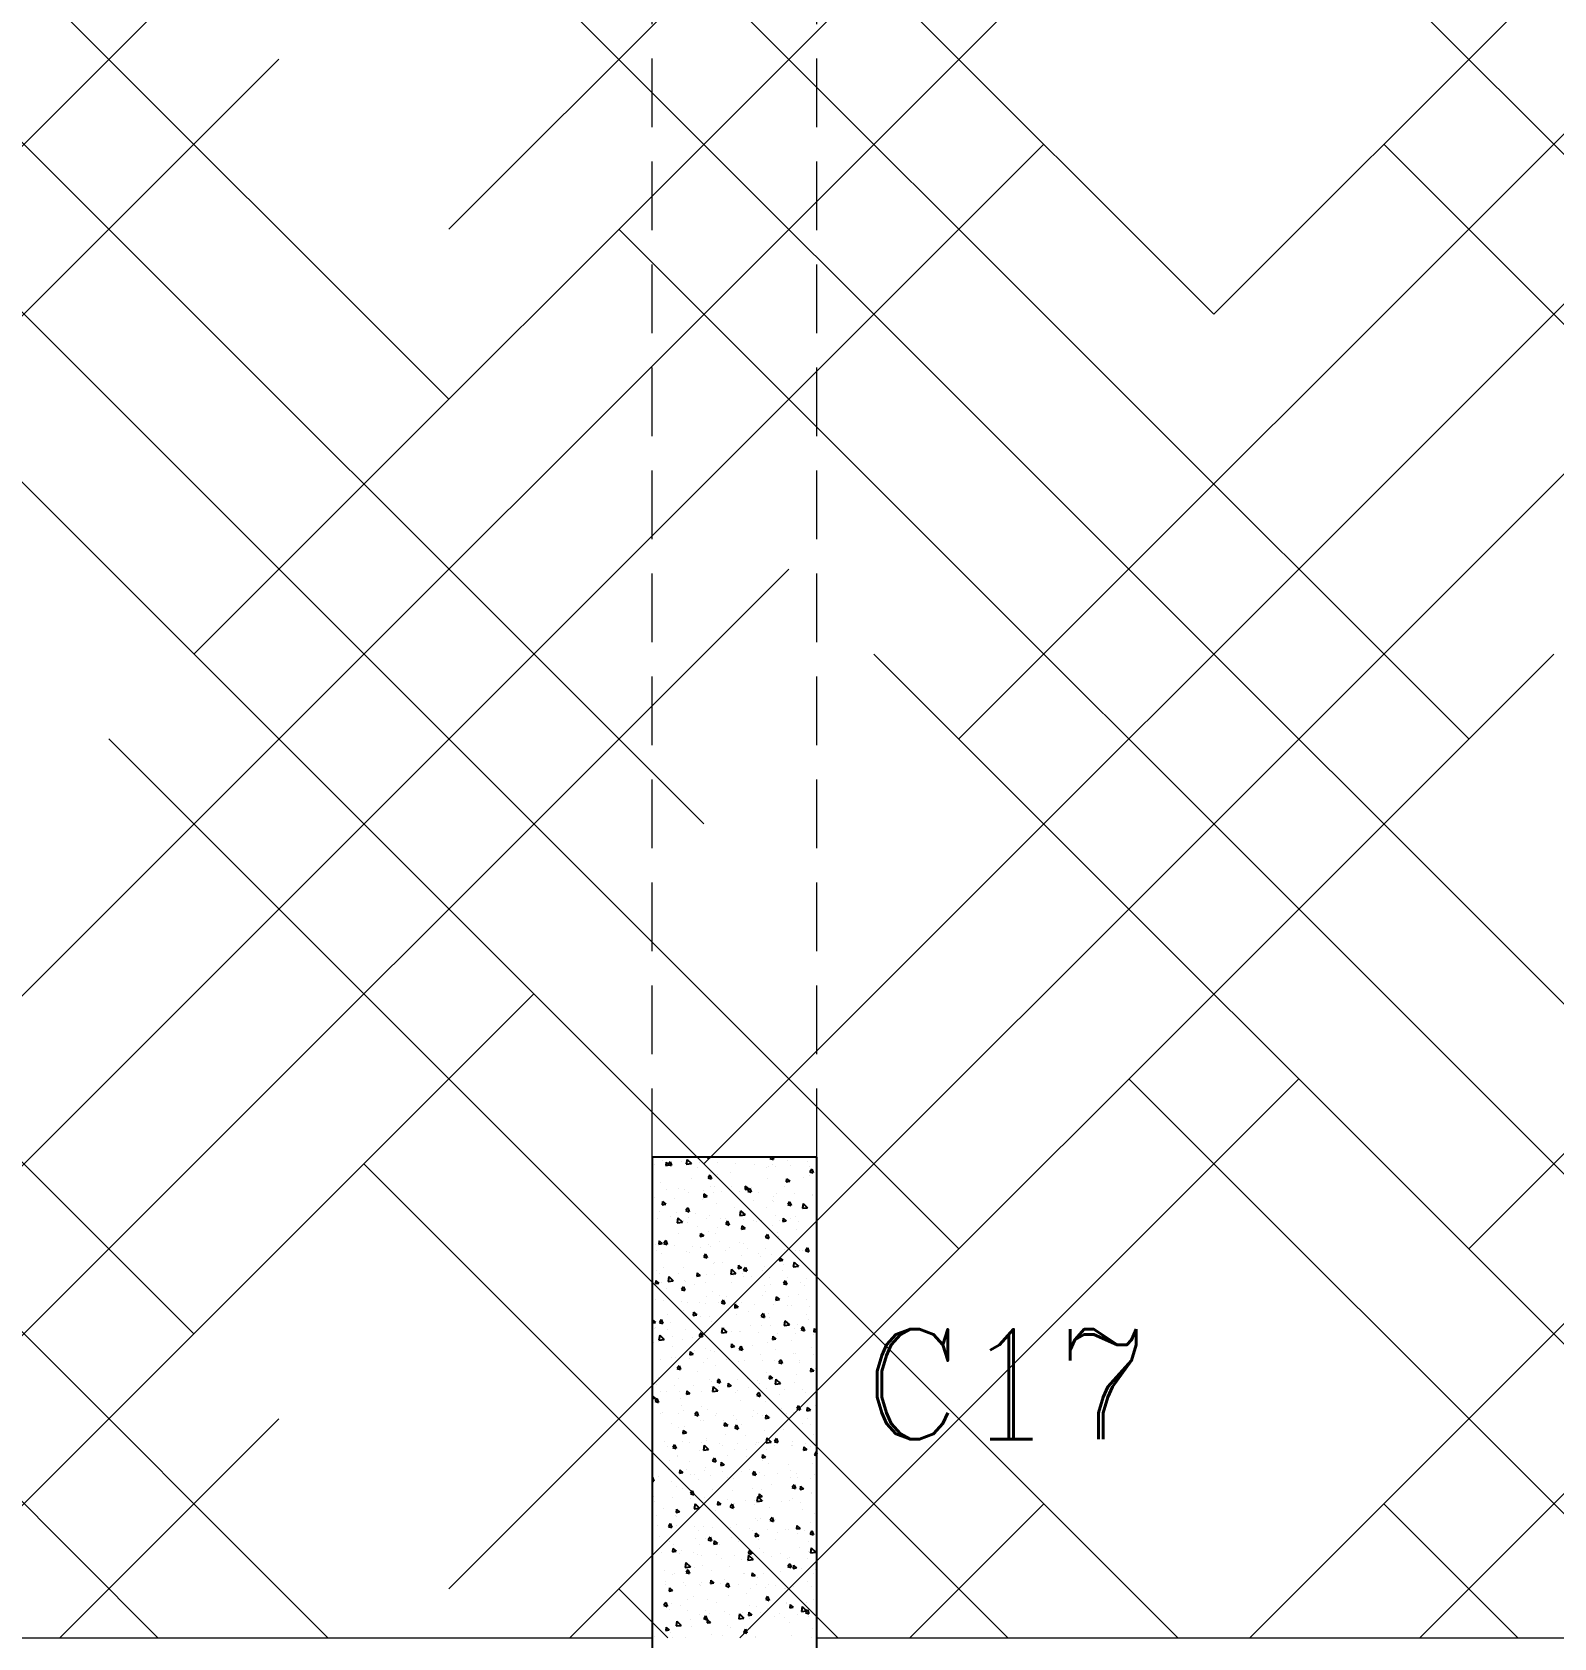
# Model space of a CAD drawing. Header units: millimetres. Extents: x 331487 to 517269, y 198509 to 399936.
# Drawn here: x 407642 to 410411, y 395004 to 397927 of the extents above; entities that cross this region are included whole.
import ezdxf

# ---------------------------------------------------------------- set-up
doc = ezdxf.new("R2010")
doc.units = ezdxf.units.MM
doc.header["$MEASUREMENT"] = 0
doc.linetypes.add('DASHED', pattern=[0.75, 0.5, -0.25])
doc.linetypes.add('DASHED2', pattern=[0.375, 0.25, -0.125])
doc.layers.add('9th_Sunk', color=251, linetype='DASHED', lineweight=5)
doc.layers.add('BEAM', color=1, linetype='Continuous', lineweight=5)
doc.layers.add('COLUMN', color=6, linetype='Continuous')
doc.styles.add('RC', font='romanc.shx', dxfattribs={"height": 200})

msp = doc.modelspace()

# ---------------------------------------------------------------- linework, layer by layer
at = {"layer": '9th_Sunk', "linetype": 'Continuous'}
for p, q in [((408400.1, 397258.8), (406122.4, 399536.5)), ((409792.2, 397413.5), (407669.2, 399536.5)), ((408400.1, 397568.2), (410368.4, 399536.5)), ((409792.2, 397413.5), (411915.2, 399536.5)), ((407936, 396794.8), (410410.9, 399269.7)), ((410256.2, 396640.1), (407781.4, 399115)), ((409328.1, 396640.1), (411803, 399115)), ((408864.1, 396485.4), (406389.2, 398960.3)), ((406079.9, 396176.1), (408554.8, 398650.9)), ((407472, 396021.4), (409946.9, 398496.3)), ((412112.4, 396021.4), (409637.5, 398496.3)), ((410720.3, 395866.7), (408245.4, 398341.6)), ((408864.1, 395866.7), (411339, 398341.6)), ((409328.1, 395712), (406853.3, 398186.9)), ((410256.2, 395712), (412731.1, 398186.9)), ((407936, 395557.4), (405461.2, 398032.2)), ((405615.8, 395402.7), (408090.7, 397877.5)), ((407008, 395248), (409482.8, 397722.9)), ((412576.4, 395248), (410101.5, 397722.9)), ((408400.1, 395093.3), (410874.9, 397568.2)), ((411184.3, 395093.3), (408709.4, 397568.2)), ((409726.8, 395004), (407317.3, 397413.5)), ((409857.6, 395004), (412267.1, 397413.5)), ((408180, 395004), (405925.2, 397258.8)), ((407073.3, 395004), (409018.8, 396949.5)), ((408620.1, 395004), (410410.9, 396794.8)), ((410964.2, 395004), (409173.5, 396794.8)), ((409417.4, 395004), (407781.4, 396640.1)), ((410166.9, 395004), (411803, 396640.1)), ((407870.6, 395004), (406389.2, 396485.4)), ((407382.7, 395004), (408554.8, 396176.1)), ((408929.5, 395004), (409946.9, 396021.4)), ((410654.9, 395004), (409637.5, 396021.4)), ((409108.1, 395004), (408245.4, 395866.7)), ((407692.1, 395004), (408090.7, 395402.7)), ((409238.9, 395004), (409482.8, 395248)), ((410345.5, 395004), (410101.5, 395248)), ((408798.7, 395004), (408709.4, 395093.3))]:
    msp.add_line(p, q, dxfattribs=at)
at = {"layer": 'BEAM', "linetype": 'DASHED2', "ltscale": 500}
for p, q in [((408770.1, 395879), (408770.1, 399536.5)), ((409070.1, 395879), (409070.1, 399536.5))]:
    msp.add_line(p, q, dxfattribs=at)
at = {"layer": 'BEAM', "ltscale": 750}
for p, q in [((405835.1, 395004), (408770.1, 395004)), ((409070.1, 395004), (411757.6, 395004))]:
    msp.add_line(p, q, dxfattribs=at)
at = {"layer": 'COLUMN'}
for p, q in [((408770.1, 395879), (408770.1, 394679)), ((409070.1, 395879), (408770.1, 395879)), ((409070.1, 394679), (409070.1, 395879))]:
    msp.add_line(p, q, dxfattribs=at)
at = {"layer": 'COLUMN', "color": 2, "linetype": 'Continuous'}
for p, q in [((408833.6, 395874.9), (408832.2, 395866)), ((408833.6, 395874.9), (408841.7, 395867.1)), ((408836.5, 395878.1), (408836.5, 395878.1)), ((408870.3, 395879), (408870.1, 395877.7)), ((408870.1, 395877.7), (408876.4, 395878.9)), ((408872.7, 395876.8), (408872.7, 395876.8)), ((408876.2, 395879), (408876.4, 395878.9)), ((408986.3, 395879), (408984.7, 395876.7)), ((408984.7, 395876.7), (408990.7, 395874.7)), ((408989.1, 395879), (408990.7, 395874.7)), ((408774.4, 395865.5), (408774.4, 395865.5)), ((408789.4, 395872), (408789.4, 395872)), ((408795.4, 395869.8), (408794.9, 395863.8)), ((408794.9, 395863.8), (408801.2, 395865)), ((408795.4, 395869.8), (408801.2, 395865)), ((408802.8, 395870.6), (408799.4, 395865.7)), ((408799.4, 395865.7), (408805.5, 395863.6)), ((408802.1, 395866.5), (408802.1, 395866.5)), ((408802.8, 395870.6), (408805.5, 395863.6)), ((408822.7, 395870.7), (408822.7, 395870.7)), ((408832.2, 395866), (408841.7, 395867.1)), ((408839, 395867.1), (408839, 395867.1)), ((408852.4, 395859.5), (408852.4, 395859.5)), ((408856, 395869.5), (408856, 395869.5)), ((408875.3, 395846.3), (408871.9, 395841.3)), ((408875.3, 395846.3), (408878, 395839.3)), ((408876, 395851.7), (408876, 395851.7)), ((408889.3, 395868.3), (408889.3, 395868.3)), ((408889.8, 395847.2), (408889.8, 395847.2)), ((408912.1, 395850.5), (408912.1, 395850.5)), ((408922.6, 395867.1), (408922.6, 395867.1)), ((408955.8, 395865.9), (408955.8, 395865.9)), ((408979, 395859.2), (408979, 395859.2)), ((408982.7, 395861), (408982.7, 395861)), ((408989.1, 395864.7), (408989.1, 395864.7)), ((408994, 395861.2), (408994, 395861.2)), ((409017.1, 395872.6), (409017.1, 395872.6)), ((409022.4, 395863.4), (409022.4, 395863.4)), ((409053.3, 395871.3), (409053.3, 395871.3)), ((409055.7, 395862.2), (409055.7, 395862.2)), ((409056.6, 395846.3), (409056.6, 395846.3)), ((409060.6, 395857.3), (409057.2, 395852.4)), ((409057.2, 395852.4), (409063.3, 395850.3)), ((409060.6, 395857.3), (409063.3, 395850.3)), ((408771, 395829.6), (408771, 395829.6)), ((408785.6, 395833.2), (408785.6, 395833.2)), ((408796.4, 395820.6), (408796.4, 395820.6)), ((408817.4, 395821.3), (408817.4, 395821.3)), ((408829.7, 395819.4), (408829.7, 395819.4)), ((408841.5, 395840.2), (408841.5, 395840.2)), ((408863, 395818.2), (408863, 395818.2)), ((408871.9, 395841.3), (408878, 395839.3)), ((408876.4, 395826.1), (408876.4, 395826.1)), ((408884.4, 395825.2), (408884.4, 395825.2)), ((408896.3, 395817), (408896.3, 395817)), ((408915.4, 395825.4), (408915.4, 395825.4)), ((408929.6, 395815.7), (408929.6, 395815.7)), ((408939.6, 395825.8), (408939.1, 395819.9)), ((408939.1, 395819.9), (408945.3, 395821)), ((408939.6, 395825.8), (408945.3, 395821)), ((408940.9, 395827.8), (408940.9, 395827.8)), ((408944, 395821.1), (408944, 395821.1)), ((408947.8, 395822), (408944.4, 395817)), ((408944.4, 395817), (408950.5, 395815)), ((408947.8, 395822), (408950.5, 395815)), ((408951.6, 395824.2), (408951.6, 395824.2)), ((408980.5, 395840.2), (408980.5, 395840.2)), ((409011, 395824.9), (409011, 395824.9)), ((409014.8, 395839.7), (409014.3, 395833.7)), ((409014.3, 395833.7), (409020.6, 395834.9)), ((409014.8, 395839.7), (409020.6, 395834.9)), ((409022.1, 395834.7), (409022.1, 395834.7)), ((409045.1, 395841.8), (409045.1, 395841.8)), ((408772.2, 395812.1), (408772.2, 395812.1)), ((408774.3, 395804.6), (408774.3, 395804.6)), ((408789.2, 395798.1), (408788.6, 395792.1)), ((408788.6, 395792.1), (408794.9, 395793.3)), ((408789.2, 395798.1), (408794.9, 395793.3)), ((408810.4, 395803.3), (408810.4, 395803.3)), ((408835, 395786.6), (408831.7, 395781.6)), ((408835, 395786.6), (408837.7, 395779.6)), ((408836.7, 395813.7), (408836.7, 395813.7)), ((408862.4, 395801.2), (408862.4, 395801.2)), ((408864.4, 395812), (408863.9, 395806)), ((408863.9, 395806), (408870.1, 395807.2)), ((408864.4, 395812), (408870.1, 395807.1)), ((408881, 395813.9), (408881, 395813.9)), ((408887.5, 395793.8), (408887.5, 395793.8)), ((408920.4, 395787.6), (408920.4, 395787.6)), ((408954.9, 395799.1), (408954.9, 395799.1)), ((408962.9, 395814.5), (408962.9, 395814.5)), ((408978.3, 395786.8), (408978.3, 395786.8)), ((408989, 395800.9), (408989, 395800.9)), ((408991, 395797.9), (408991, 395797.9)), ((408991.7, 395807.9), (408991.7, 395807.9)), ((408996.2, 395813.3), (408996.2, 395813.3)), ((409020.3, 395797.6), (409017, 395792.7)), ((409017, 395792.7), (409023, 395790.6)), ((409020.3, 395797.6), (409023, 395790.6)), ((409029.5, 395812.1), (409029.5, 395812.1)), ((409042.8, 395788.4), (409042.8, 395788.4)), ((409044.9, 395794.7), (409043.6, 395785.8)), ((409043.6, 395785.8), (409053.1, 395786.9)), ((409044.9, 395794.7), (409053.1, 395786.9)), ((409061.6, 395808.4), (409061.6, 395808.4)), ((409062.8, 395810.9), (409062.8, 395810.9)), ((408779.2, 395766.7), (408779.2, 395766.7)), ((408783.3, 395779.8), (408783.3, 395779.8)), ((408802.8, 395770.1), (408802.8, 395770.1)), ((408813.7, 395778.3), (408813.7, 395778.3)), ((408817, 395768.2), (408815.6, 395759.3)), ((408815.6, 395759.3), (408825.1, 395760.4)), ((408817, 395768.2), (408825.1, 395760.4)), ((408827.4, 395763), (408827.4, 395763)), ((408831.7, 395781.6), (408837.7, 395779.6)), ((408834.4, 395760.4), (408834.4, 395760.4)), ((408836.1, 395768.9), (408836.1, 395768.9)), ((408849.8, 395777), (408849.8, 395777)), ((408869.4, 395767.7), (408869.4, 395767.7)), ((408874.1, 395772.8), (408874.1, 395772.8)), ((408894.4, 395766.9), (408894.4, 395766.9)), ((408902.7, 395766.4), (408902.7, 395766.4)), ((408907.5, 395762.3), (408904.2, 395757.3)), ((408904.2, 395757.3), (408910.2, 395755.3)), ((408907.5, 395762.3), (408910.2, 395755.3)), ((408931, 395781.4), (408929.6, 395772.5)), ((408929.6, 395772.5), (408939.1, 395773.6)), ((408931, 395781.4), (408939.1, 395773.6)), ((408936, 395765.2), (408936, 395765.2)), ((408938.6, 395774.4), (408938.6, 395774.4)), ((408954, 395762.7), (408954, 395762.7)), ((408959.8, 395761.3), (408959.8, 395761.3)), ((408969.3, 395764), (408969.3, 395764)), ((408994.3, 395772.8), (408994.3, 395772.8)), ((409002.6, 395762.8), (409002.6, 395762.8)), ((409008.5, 395768), (409008, 395762)), ((409008, 395762), (409014.3, 395763.2)), ((409008.5, 395768), (409014.3, 395763.2)), ((409021, 395766.6), (409021, 395766.6)), ((409030.4, 395771.6), (409030.4, 395771.6)), ((409035.9, 395761.6), (409035.9, 395761.6)), ((409069.2, 395760.4), (409069.2, 395760.4)), ((408794.8, 395726.9), (408791.4, 395722)), ((408794.8, 395726.9), (408797.4, 395719.9)), ((408818.7, 395740.4), (408818.7, 395740.4)), ((408853.1, 395752), (408853.1, 395752)), ((408858.1, 395740.2), (408857.6, 395734.3)), ((408857.6, 395734.3), (408863.8, 395735.4)), ((408858.1, 395740.2), (408863.9, 395735.4)), ((408872.4, 395742.9), (408872.4, 395742.9)), ((408885.3, 395740.5), (408885.3, 395740.5)), ((408889.3, 395750.7), (408889.3, 395750.7)), ((408933.3, 395754.1), (408932.8, 395748.1)), ((408932.8, 395748.1), (408939.1, 395749.3)), ((408933.3, 395754.1), (408939.1, 395749.3)), ((408976, 395733.4), (408976, 395733.4)), ((408980.1, 395738), (408976.7, 395733)), ((408976.7, 395733), (408982.7, 395731)), ((408980.1, 395738), (408982.7, 395731)), ((408989.5, 395754.5), (408989.5, 395754.5)), ((408999, 395742.6), (408999, 395742.6)), ((408999.3, 395735), (408999.3, 395735)), ((409033.7, 395746.5), (409033.7, 395746.5)), ((409040.6, 395735), (409040.6, 395735)), ((409069.9, 395745.2), (409069.9, 395745.2)), ((408777.1, 395719.4), (408777.1, 395719.4)), ((408777.8, 395708.8), (408777.8, 395708.8)), ((408781.1, 395726.5), (408781.1, 395726.5)), ((408782.9, 395726.4), (408782.4, 395720.4)), ((408782.4, 395720.4), (408788.6, 395721.5)), ((408782.9, 395726.4), (408788.6, 395721.5)), ((408787.6, 395703.6), (408787.6, 395703.6)), ((408791.4, 395722), (408797.4, 395719.9)), ((408810.3, 395718.2), (408810.3, 395718.2)), ((408832.2, 395707), (408832.2, 395707)), ((408837.4, 395704.7), (408837.4, 395704.7)), ((408843.6, 395716.9), (408843.6, 395716.9)), ((408858.1, 395714.1), (408858.1, 395714.1)), ((408867.3, 395702.6), (408863.9, 395697.6)), ((408867.3, 395702.6), (408870, 395695.6)), ((408871.8, 395719.4), (408871.8, 395719.4)), ((408876.9, 395715.7), (408876.9, 395715.7)), ((408892.6, 395725.7), (408892.6, 395725.7)), ((408904.4, 395708.5), (408904.4, 395708.5)), ((408910.2, 395714.5), (408910.2, 395714.5)), ((408928.7, 395724.4), (408928.7, 395724.4)), ((408932, 395699.4), (408932, 395699.4)), ((408936.4, 395721), (408936.4, 395721)), ((408943.5, 395713.3), (408943.5, 395713.3)), ((408964.1, 395704.4), (408964.1, 395704.4)), ((408968.2, 395698.1), (408968.2, 395698.1)), ((408976.8, 395712.1), (408976.8, 395712.1)), ((408987.2, 395701.1), (408987.2, 395701.1)), ((409010.1, 395710.9), (409010.1, 395710.9)), ((409031, 395708.2), (409031, 395708.2)), ((409038.7, 395708.6), (409038.7, 395708.6)), ((409043.4, 395709.6), (409043.4, 395709.6)), ((409052.6, 395713.6), (409049.2, 395708.6)), ((409049.2, 395708.7), (409055.3, 395706.6)), ((409052.6, 395713.6), (409055.3, 395706.6)), ((408778.8, 395673.1), (408778.8, 395673.1)), ((408790.8, 395678.5), (408790.8, 395678.5)), ((408827, 395677.3), (408827, 395677.3)), ((408851.8, 395668.5), (408851.3, 395662.5)), ((408851.8, 395668.5), (408857.6, 395663.7)), ((408863.9, 395697.6), (408870, 395695.6)), ((408882.4, 395684.6), (408882.4, 395684.6)), ((408883, 395687.1), (408883, 395687.1)), ((408897.6, 395687.8), (408897.6, 395687.8)), ((408914.4, 395674.7), (408913.1, 395665.8)), ((408914.4, 395674.7), (408922.5, 395666.9)), ((408927.1, 395682.4), (408926.5, 395676.4)), ((408926.5, 395676.4), (408932.8, 395677.6)), ((408927.1, 395682.4), (408932.8, 395677.6)), ((408939.8, 395678.3), (408936.4, 395673.3)), ((408936.4, 395673.3), (408942.5, 395671.3)), ((408939.8, 395678.3), (408942.5, 395671.3)), ((408971.5, 395673.1), (408971.5, 395673.1)), ((408973.8, 395680), (408973.8, 395680)), ((409002.3, 395696.3), (409001.7, 395690.3)), ((409001.7, 395690.3), (409008, 395691.4)), ((409002.3, 395696.3), (409008, 395691.4)), ((409007.6, 395671.8), (409007.6, 395671.8)), ((409009.1, 395684.3), (409009.1, 395684.3)), ((409028.4, 395688), (409027, 395679.1)), ((409027, 395679.1), (409036.5, 395680.2)), ((409028.4, 395688), (409036.5, 395680.2)), ((409038.3, 395681.6), (409038.3, 395681.6)), ((408776.6, 395654.6), (408776.1, 395648.7)), ((408776.1, 395648.7), (408782.4, 395649.8)), ((408776.6, 395654.6), (408782.4, 395649.8)), ((408784.1, 395668), (408784.1, 395668)), ((408787.8, 395650.5), (408787.8, 395650.5)), ((408795.8, 395640.7), (408795.8, 395640.7)), ((408800.5, 395661.4), (408799.1, 395652.5)), ((408799.1, 395652.5), (408808.6, 395653.7)), ((408800.5, 395661.4), (408808.6, 395653.7)), ((408817.4, 395666.8), (408817.4, 395666.8)), ((408827, 395642.9), (408823.7, 395637.9)), ((408827, 395642.9), (408829.7, 395635.9)), ((408829.9, 395653.6), (408829.9, 395653.6)), ((408830.3, 395652.2), (408830.3, 395652.2)), ((408847.4, 395646.4), (408847.4, 395646.4)), ((408850.7, 395665.6), (408850.7, 395665.6)), ((408851.3, 395662.5), (408857.6, 395663.7)), ((408866.4, 395651), (408866.4, 395651)), ((408869.6, 395666), (408869.6, 395666)), ((408884, 395664.4), (408884, 395664.4)), ((408913.1, 395665.8), (408922.6, 395666.9)), ((408914.4, 395650.2), (408914.4, 395650.2)), ((408917.3, 395663.2), (408917.3, 395663.2)), ((408934.1, 395667.6), (408934.1, 395667.6)), ((408937, 395661.5), (408937, 395661.5)), ((408950.5, 395662), (408950.5, 395662)), ((408974.1, 395646.1), (408974.1, 395646.1)), ((408983.8, 395660.7), (408983.8, 395660.7)), ((408985, 395647.7), (408985, 395647.7)), ((409012.3, 395653.9), (409008.9, 395649)), ((409008.9, 395649), (409015, 395646.9)), ((409010.9, 395646.8), (409010.9, 395646.8)), ((409012.3, 395653.9), (409015, 395646.9)), ((409017.1, 395659.5), (409017.1, 395659.5)), ((409041, 395649.9), (409041, 395649.9)), ((409047, 395645.5), (409047, 395645.5)), ((409050.4, 395658.3), (409050.4, 395658.3)), ((408776.6, 395619.7), (408776.6, 395619.7)), ((408790.5, 395617.5), (408790.5, 395617.5)), ((408823.7, 395637.9), (408829.7, 395635.9)), ((408823.8, 395616.3), (408823.8, 395616.3)), ((408835.3, 395614.4), (408835.3, 395614.4)), ((408857.1, 395615.1), (408857.1, 395615.1)), ((408867.3, 395612.6), (408867.3, 395612.6)), ((408869.7, 395625.9), (408869.7, 395625.9)), ((408880.8, 395633.7), (408880.8, 395633.7)), ((408890.4, 395613.9), (408890.4, 395613.9)), ((408892.4, 395626.3), (408892.4, 395626.3)), ((408899.5, 395618.6), (408896.2, 395613.6)), ((408896.2, 395613.6), (408902.2, 395611.6)), ((408899.5, 395618.6), (408902.2, 395611.6)), ((408905.9, 395624.7), (408905.9, 395624.7)), ((408920.8, 395610.7), (408920.3, 395604.7)), ((408920.8, 395610.7), (408926.5, 395605.8)), ((408923.7, 395612.7), (408923.7, 395612.7)), ((408931.9, 395614.2), (408931.9, 395614.2)), ((408956.9, 395611.4), (408956.9, 395611.4)), ((408971.5, 395626.6), (408971.5, 395626.6)), ((408976.4, 395635.2), (408976.4, 395635.2)), ((408990.2, 395610.2), (408990.2, 395610.2)), ((408996, 395624.5), (408995.5, 395618.6)), ((408995.5, 395618.6), (409001.7, 395619.7)), ((408996, 395624.5), (409001.7, 395619.7)), ((409019.1, 395626), (409019.1, 395626)), ((409036.1, 395628.2), (409036.1, 395628.2)), ((409050.3, 395620.5), (409050.3, 395620.5)), ((408770.3, 395582.9), (408770.1, 395580.6)), ((408770.3, 395582.9), (408776.1, 395578.1)), ((408786.7, 395583.2), (408783.4, 395578.2)), ((408786.7, 395583.2), (408789.4, 395576.2)), ((408797.8, 395592.2), (408797.8, 395592.2)), ((408827.7, 395600.2), (408827.7, 395600.2)), ((408845.6, 395596.8), (408845, 395590.8)), ((408845, 395590.8), (408851.3, 395592)), ((408845.6, 395596.8), (408851.3, 395592)), ((408857.4, 395588.1), (408857.4, 395588.1)), ((408874.7, 395588.1), (408874.7, 395588.1)), ((408909.2, 395599.6), (408909.2, 395599.6)), ((408920.2, 395604.7), (408926.5, 395605.8)), ((408924.4, 395591.9), (408924.4, 395591.9)), ((408945.3, 395598.3), (408945.3, 395598.3)), ((408972, 395594.2), (408968.7, 395589.3)), ((408968.7, 395589.3), (408974.7, 395587.2)), ((408972, 395594.2), (408974.7, 395587.2)), ((408982.7, 395594.3), (408982.7, 395594.3)), ((408984.1, 395587.8), (408984.1, 395587.8)), ((409011.8, 395581.2), (409010.5, 395572.3)), ((409011.8, 395581.2), (409020, 395573.5)), ((409015.9, 395608.9), (409015.9, 395608.9)), ((409023.5, 395609), (409023.5, 395609)), ((409051, 395591.6), (409051, 395591.6)), ((409055.3, 395582.6), (409055.3, 395582.6)), ((409056.8, 395607.8), (409056.8, 395607.8)), ((408770.1, 395577), (408776.1, 395578.1)), ((408774.3, 395566.3), (408774.3, 395566.3)), ((408775.8, 395568.2), (408775.8, 395568.2)), ((408783.9, 395554.7), (408782.5, 395545.8)), ((408783.4, 395578.2), (408789.4, 395576.2)), ((408783.9, 395554.7), (408792, 395546.9)), ((408798, 395565.6), (408798, 395565.6)), ((408804.1, 395577.5), (408804.1, 395577.5)), ((408807.4, 395552.5), (408807.4, 395552.5)), ((408831.3, 395564.4), (408831.3, 395564.4)), ((408859.3, 395558.9), (408855.9, 395553.9)), ((408855.9, 395553.9), (408862, 395551.9)), ((408859.3, 395558.9), (408862, 395551.9)), ((408864.6, 395563.1), (408864.6, 395563.1)), ((408865.1, 395559.2), (408865.1, 395559.2)), ((408878.5, 395580.3), (408878.5, 395580.3)), ((408897.9, 395568), (408896.5, 395559.1)), ((408896.5, 395559.1), (408906, 395560.2)), ((408897.9, 395568), (408906, 395560.2)), ((408897.9, 395561.9), (408897.9, 395561.9)), ((408902.4, 395567.9), (408902.4, 395567.9)), ((408914.2, 395561.7), (408914.2, 395561.7)), ((408929.6, 395560.8), (408929.6, 395560.8)), ((408931.2, 395560.7), (408931.2, 395560.7)), ((408948.6, 395573.3), (408948.6, 395573.3)), ((408964.4, 395559.5), (408964.4, 395559.5)), ((408969.3, 395573.2), (408969.3, 395573.2)), ((408984.8, 395572), (408984.8, 395572)), ((408989.7, 395552.8), (408989.2, 395546.8)), ((408989.7, 395552.8), (408995.5, 395548)), ((408997.7, 395558.3), (408997.7, 395558.3)), ((409010.5, 395572.3), (409020, 395573.4)), ((409029.1, 395567.6), (409029.1, 395567.6)), ((409031, 395557.1), (409031, 395557.1)), ((409033.8, 395574.9), (409033.8, 395574.9)), ((409044.6, 395569.9), (409041.2, 395564.9)), ((409041.2, 395564.9), (409047.2, 395562.9)), ((409044.6, 395569.9), (409047.2, 395562.9)), ((409064.3, 395555.9), (409064.3, 395555.9)), ((409064.9, 395566.7), (409064.4, 395560.7)), ((409064.4, 395560.7), (409070.1, 395561.8)), ((409064.9, 395566.7), (409070.1, 395562.3)), ((408773, 395540.9), (408773, 395540.9)), ((408782.5, 395545.8), (408792, 395546.9)), ((408807.8, 395533.9), (408807.8, 395533.9)), ((408825.4, 395546.8), (408825.4, 395546.8)), ((408839.3, 395525.1), (408838.8, 395519.1)), ((408839.3, 395525.1), (408845, 395520.2)), ((408843.6, 395551.2), (408843.6, 395551.2)), ((408846.9, 395526.2), (408846.9, 395526.2)), ((408867.5, 395529.8), (408867.5, 395529.8)), ((408876.3, 395526.9), (408876.3, 395526.9)), ((408883, 395524.9), (408883, 395524.9)), ((408914.5, 395538.9), (408914, 395533)), ((408914, 395533), (408920.2, 395534.1)), ((408914.5, 395538.9), (408920.2, 395534.1)), ((408931.8, 395534.6), (408928.4, 395529.6)), ((408928.4, 395529.6), (408934.5, 395527.6)), ((408931.8, 395534.6), (408934.5, 395527.5)), ((408934.4, 395533.6), (408934.4, 395533.6)), ((408953.6, 395535.4), (408953.6, 395535.4)), ((408980.4, 395541), (408980.4, 395541)), ((408988.1, 395547), (408988.1, 395547)), ((408989.2, 395546.8), (408995.5, 395548)), ((408994.1, 395529.5), (408994.1, 395529.5)), ((409024.2, 395545.7), (409024.2, 395545.7)), ((409061, 395533.3), (409061, 395533.3)), ((408771.7, 395515.5), (408771.7, 395515.5)), ((408772.1, 395512.9), (408772.1, 395512.9)), ((408785.8, 395509.9), (408785.8, 395509.9)), ((408805, 395514.2), (408805, 395514.2)), ((408812.4, 395514.6), (408812.4, 395514.6)), ((408819, 395499.2), (408815.6, 395494.2)), ((408815.6, 395494.2), (408821.7, 395492.2)), ((408819, 395499.2), (408821.7, 395492.2)), ((408823.2, 395493.5), (408823.2, 395493.5)), ((408838.3, 395513), (408838.3, 395513)), ((408838.8, 395519.1), (408845, 395520.2)), ((408862.8, 395505.9), (408862.8, 395505.9)), ((408871.6, 395511.8), (408871.6, 395511.8)), ((408886.3, 395499.9), (408886.3, 395499.9)), ((408904.9, 395510.6), (408904.9, 395510.6)), ((408912.5, 395509.6), (408912.5, 395509.6)), ((408922.5, 395498.6), (408922.5, 395498.6)), ((408927.4, 395507.5), (408927.4, 395507.5)), ((408938.2, 395509.4), (408938.2, 395509.4)), ((408967, 395519.9), (408967, 395519.9)), ((408971.5, 395508.2), (408971.5, 395508.2)), ((408993, 395509.1), (408993, 395509.1)), ((409004.3, 395510.2), (409000.9, 395505.2)), ((409000.9, 395505.2), (409007, 395503.2)), ((409004.3, 395510.2), (409007, 395503.2)), ((409004.8, 395506.9), (409004.8, 395506.9)), ((409027.5, 395520.7), (409027.5, 395520.7)), ((409031.5, 395521.5), (409031.5, 395521.5)), ((409038.1, 395505.7), (409038.1, 395505.7)), ((409039.1, 395509.3), (409039.1, 395509.3)), ((409058.7, 395495), (409058.1, 395489)), ((409058.7, 395495), (409064.4, 395490.1)), ((409063.6, 395519.4), (409063.6, 395519.4)), ((409066.9, 395494.4), (409066.9, 395494.4)), ((408778.1, 395464.9), (408778.1, 395464.9)), ((408781.3, 395477.8), (408781.3, 395477.8)), ((408817.8, 395475.6), (408817.8, 395475.6)), ((408851.9, 395488.3), (408851.9, 395488.3)), ((408874, 395473.6), (408874, 395473.6)), ((408877.5, 395471.4), (408877.5, 395471.4)), ((408891.5, 395474.9), (408888.2, 395469.9)), ((408888.2, 395469.9), (408894.2, 395467.9)), ((408891.5, 395474.9), (408894.2, 395467.9)), ((408908.2, 395467.2), (408907.7, 395461.2)), ((408908.2, 395467.2), (408914, 395462.4)), ((408925.8, 395473.6), (408925.8, 395473.6)), ((408944.4, 395475.3), (408944.4, 395475.3)), ((408961.9, 395472.3), (408961.9, 395472.3)), ((408964.8, 395466.5), (408964.8, 395466.5)), ((408978.2, 395487.6), (408978.2, 395487.6)), ((408983.4, 395481.1), (408982.9, 395475.1)), ((408982.9, 395475.1), (408989.2, 395476.3)), ((408983.4, 395481.1), (408989.2, 395476.3)), ((408995.3, 395474.5), (408993.9, 395465.6)), ((408993.9, 395465.6), (409003.4, 395466.7)), ((408995.3, 395474.5), (409003.4, 395466.7)), ((409004.1, 395471.1), (409004.1, 395471.1)), ((409029.3, 395468.1), (409029.3, 395468.1)), ((409032.5, 395482.8), (409032.5, 395482.8)), ((409058.1, 395489), (409064.4, 395490.1)), ((409068.9, 395480.5), (409068.9, 395480.5)), ((408770.1, 395445.3), (408775.5, 395440.2)), ((408770.1, 395439.6), (408775.5, 395440.2)), ((408778.7, 395439.5), (408775.4, 395434.5)), ((408778.7, 395439.5), (408781.4, 395432.5)), ((408784.6, 395452.7), (408784.6, 395452.7)), ((408795.8, 395451.6), (408795.8, 395451.6)), ((408811.4, 395463.7), (408811.4, 395463.7)), ((408820.7, 395451.5), (408820.7, 395451.5)), ((408820.9, 395440.1), (408820.9, 395440.1)), ((408833, 395453.3), (408832.5, 395447.4)), ((408832.5, 395447.4), (408838.7, 395448.5)), ((408833, 395453.3), (408838.8, 395448.5)), ((408844.7, 395462.5), (408844.7, 395462.5)), ((408860.6, 395452.5), (408860.6, 395452.5)), ((408878, 395461.3), (408878, 395461.3)), ((408881.3, 395461.2), (408879.9, 395452.4)), ((408879.9, 395452.4), (408889.4, 395453.5)), ((408881.3, 395461.3), (408889.4, 395453.5)), ((408891.3, 395462), (408891.3, 395462)), ((408907.7, 395461.2), (408914, 395462.4)), ((408911.3, 395460.1), (408911.3, 395460.1)), ((408922.5, 395451.3), (408922.5, 395451.3)), ((408925.1, 395454.1), (408925.1, 395454.1)), ((408930.8, 395435.7), (408930.8, 395435.7)), ((408944.6, 395458.9), (408944.6, 395458.9)), ((408964, 395450.5), (408960.7, 395445.6)), ((408960.7, 395445.6), (408966.7, 395443.5)), ((408964, 395450.5), (408966.7, 395443.5)), ((408965.2, 395447.3), (408965.2, 395447.3)), ((408977.9, 395457.6), (408977.9, 395457.6)), ((409001.4, 395446), (409001.4, 395446)), ((409011.2, 395456.4), (409011.2, 395456.4)), ((409044.5, 395455.2), (409044.5, 395455.2)), ((409049.1, 395451), (409049.1, 395451)), ((408775.4, 395434.5), (408781.4, 395432.5)), ((408785.6, 395413), (408785.6, 395413)), ((408789.6, 395414.9), (408789.6, 395414.9)), ((408818.9, 395411.8), (408818.9, 395411.8)), ((408824, 395426.4), (408824, 395426.4)), ((408827.8, 395417.2), (408827.8, 395417.2)), ((408851.3, 395415.2), (408847.9, 395410.2)), ((408847.9, 395410.2), (408853.9, 395408.2)), ((408851.3, 395415.2), (408853.9, 395408.2)), ((408852.2, 395410.6), (408852.2, 395410.6)), ((408860.2, 395425.1), (408860.2, 395425.1)), ((408871.7, 395420.2), (408871.7, 395420.2)), ((408885.5, 395409.4), (408885.5, 395409.4)), ((408887.5, 395413.1), (408887.5, 395413.1)), ((408918.8, 395408.1), (408918.8, 395408.1)), ((408952.1, 395406.9), (408952.1, 395406.9)), ((408954.4, 395416.9), (408954.4, 395416.9)), ((408962.5, 395413.1), (408962.5, 395413.1)), ((408970.2, 395409.4), (408970.2, 395409.4)), ((408975.9, 395434.2), (408975.9, 395434.2)), ((408977.2, 395409.4), (408976.6, 395403.4)), ((408977.2, 395409.4), (408982.9, 395404.5)), ((408985.4, 395405.7), (408985.4, 395405.7)), ((409004.7, 395420.9), (409004.7, 395420.9)), ((409014.1, 395412.8), (409014.1, 395412.8)), ((409027, 395414.7), (409027, 395414.7)), ((409036.5, 395426.2), (409033.2, 395421.2)), ((409033.2, 395421.2), (409039.2, 395419.2)), ((409036.5, 395426.2), (409039.2, 395419.2)), ((409040.8, 395419.7), (409040.8, 395419.7)), ((409052.4, 395423.2), (409051.9, 395417.3)), ((409051.9, 395417.3), (409058.1, 395418.4)), ((409052.4, 395423.2), (409058.1, 395418.4)), ((409066.7, 395427.1), (409066.7, 395427.1)), ((408805.9, 395393.3), (408805.9, 395393.3)), ((408818.7, 395386.7), (408818.7, 395386.7)), ((408826.7, 395381.6), (408826.2, 395375.6)), ((408826.2, 395375.6), (408832.5, 395376.8)), ((408826.7, 395381.6), (408832.5, 395376.8)), ((408829, 395388.5), (408829, 395388.5)), ((408858.3, 395399.1), (408858.3, 395399.1)), ((408863.5, 395400.1), (408863.5, 395400.1)), ((408899.6, 395398.8), (408899.6, 395398.8)), ((408902, 395395.5), (408901.4, 395389.5)), ((408901.4, 395389.5), (408907.7, 395390.7)), ((408902, 395395.5), (408907.7, 395390.7)), ((408923.8, 395390.8), (408920.4, 395385.9)), ((408920.4, 395385.9), (408926.5, 395383.8)), ((408922.8, 395400.7), (408922.8, 395400.7)), ((408923.8, 395390.8), (408926.5, 395383.8)), ((408932.5, 395393), (408932.5, 395393)), ((408973.7, 395380.8), (408973.7, 395380.8)), ((408976.6, 395403.4), (408982.9, 395404.5)), ((409009.6, 395383.1), (409009.6, 395383.1)), ((409018.7, 395404.5), (409018.7, 395404.5)), ((409044.1, 395394.6), (409044.1, 395394.6)), ((409052, 395403.3), (409052, 395403.3)), ((409059.1, 395392.7), (409059.1, 395392.7)), ((408770.9, 395355.1), (408770.9, 395355.1)), ((408792.7, 395361.7), (408792.7, 395361.7)), ((408797.9, 395351.7), (408797.9, 395351.7)), ((408811, 395355.5), (408807.6, 395350.5)), ((408807.6, 395350.5), (408813.7, 395348.5)), ((408811, 395355.5), (408813.7, 395348.5)), ((408826, 395360.4), (408826, 395360.4)), ((408837.8, 395358.9), (408837.8, 395358.9)), ((408859.3, 395359.2), (408859.3, 395359.2)), ((408864.8, 395354.5), (408863.4, 395345.6)), ((408864.8, 395354.5), (408872.9, 395346.7)), ((408868.5, 395362.2), (408868.5, 395362.2)), ((408869.5, 395366.8), (408869.5, 395366.8)), ((408892.6, 395358), (408892.6, 395358)), ((408897.5, 395354.8), (408897.5, 395354.8)), ((408902.9, 395373.8), (408902.9, 395373.8)), ((408920.6, 395347.3), (408920.6, 395347.3)), ((408925.8, 395356.8), (408925.8, 395356.8)), ((408939.1, 395372.5), (408939.1, 395372.5)), ((408942.4, 395347.5), (408942.4, 395347.5)), ((408959.1, 395355.6), (408959.1, 395355.6)), ((408960.2, 395359.7), (408960.2, 395359.7)), ((408964.4, 395358.6), (408964.4, 395358.6)), ((408978.7, 395367.8), (408977.4, 395358.9)), ((408977.4, 395358.9), (408986.9, 395360)), ((408978.7, 395367.8), (408986.8, 395360)), ((408992.4, 395354.4), (408992.4, 395354.4)), ((408996.3, 395366.5), (408992.9, 395361.5)), ((408992.9, 395361.5), (408999, 395359.5)), ((408996.3, 395366.5), (408999, 395359.5)), ((409024.1, 395354.5), (409024.1, 395354.5)), ((409024.8, 395361.3), (409024.8, 395361.3)), ((409025.7, 395353.1), (409025.7, 395353.1)), ((409046.1, 395351.5), (409045.6, 395345.5)), ((409046.1, 395351.5), (409051.9, 395346.7)), ((409049.1, 395356.8), (409049.1, 395356.8)), ((409059, 395351.9), (409059, 395351.9)), ((409064.4, 395373.7), (409064.4, 395373.7)), ((408801.2, 395326.7), (408801.2, 395326.7)), ((408815.9, 395335), (408815.9, 395335)), ((408816.4, 395333.3), (408816.4, 395333.3)), ((408837.3, 395325.4), (408837.3, 395325.4)), ((408856.1, 395345.7), (408856.1, 395345.7)), ((408863.4, 395345.6), (408872.9, 395346.7)), ((408883.5, 395331.1), (408880.2, 395326.2)), ((408880.2, 395326.2), (408886.2, 395324.1)), ((408883.5, 395331.1), (408886.2, 395324.1)), ((408895.1, 395317.8), (408901.4, 395318.9)), ((408895.7, 395323.8), (408895.2, 395317.8)), ((408895.7, 395323.8), (408901.4, 395318.9)), ((408907.9, 395335.9), (408907.9, 395335.9)), ((408942.5, 395334.7), (408942.5, 395334.7)), ((408970.9, 395337.6), (408970.4, 395331.7)), ((408970.4, 395331.7), (408976.6, 395332.8)), ((408970.9, 395337.6), (408976.6, 395332.8)), ((408971.4, 395327.4), (408971.4, 395327.4)), ((408978.5, 395346.2), (408978.5, 395346.2)), ((408981.8, 395321.2), (408981.8, 395321.2)), ((409018, 395319.9), (409018, 395319.9)), ((409045.6, 395345.5), (409051.9, 395346.7)), ((409062.2, 395320.4), (409062.2, 395320.4)), ((409068.8, 395342.2), (409065.4, 395337.2)), ((409065.4, 395337.2), (409070.1, 395335.6)), ((409068.8, 395342.2), (409070.1, 395338.7)), ((409069.1, 395334.4), (409069.1, 395334.4)), ((408770.7, 395295.8), (408770.1, 395294.9)), ((408770.1, 395289.9), (408773.4, 395288.8)), ((408770.7, 395295.8), (408773.4, 395288.8)), ((408780.9, 395296.8), (408780.9, 395296.8)), ((408799.1, 395311.2), (408799.1, 395311.2)), ((408806.2, 395288.8), (408806.2, 395288.8)), ((408820.5, 395309.9), (408819.9, 395303.9)), ((408819.9, 395303.9), (408826.2, 395305.1)), ((408820.5, 395309.9), (408826.2, 395305.1)), ((408832.4, 395309.9), (408832.4, 395309.9)), ((408840.6, 395300.4), (408840.6, 395300.4)), ((408847.8, 395300.6), (408847.8, 395300.6)), ((408853.8, 395292.3), (408853.8, 395292.3)), ((408865.7, 395308.7), (408865.7, 395308.7)), ((408867.2, 395313.4), (408867.2, 395313.4)), ((408876.8, 395299.1), (408876.8, 395299.1)), ((408899, 395307.5), (408899, 395307.5)), ((408907.5, 395296.5), (408907.5, 395296.5)), ((408918.3, 395293.9), (408918.3, 395293.9)), ((408932.2, 395306.3), (408932.2, 395306.3)), ((408947.4, 395309.6), (408947.4, 395309.6)), ((408956, 395306.8), (408952.7, 395301.8)), ((408952.7, 395301.8), (408958.7, 395299.8)), ((408956, 395306.8), (408958.7, 395299.8)), ((408958, 395306.3), (408958, 395306.3)), ((408965.5, 395305.1), (408965.5, 395305.1)), ((408974.5, 395300.3), (408974.5, 395300.3)), ((408998.8, 395303.9), (408998.8, 395303.9)), ((409021.2, 395294.9), (409021.2, 395294.9)), ((409022.5, 395307.9), (409022.5, 395307.9)), ((409032.1, 395302.6), (409032.1, 395302.6)), ((409034.1, 395296.2), (409034.1, 395296.2)), ((409057.4, 395293.6), (409057.4, 395293.6)), ((409065.4, 395301.4), (409065.4, 395301.4)), ((408773.3, 395260.4), (408773.3, 395260.4)), ((408806.6, 395259.2), (408806.6, 395259.2)), ((408814.1, 395279.9), (408814.1, 395279.9)), ((408825.9, 395276.6), (408825.9, 395276.6)), ((408843.2, 395271.5), (408839.9, 395266.5)), ((408839.9, 395266.5), (408845.9, 395264.5)), ((408843.2, 395271.5), (408845.9, 395264.5)), ((408845.6, 395262.5), (408845.6, 395262.5)), ((408865, 395260), (408865, 395260)), ((408880.1, 395274), (408880.1, 395274)), ((408916.2, 395272.8), (408916.2, 395272.8)), ((408952.5, 395276.4), (408952.5, 395276.4)), ((408962.2, 395261.1), (408960.8, 395252.2)), ((408962.2, 395261.1), (408970.3, 395253.3)), ((408964.6, 395265.9), (408964.1, 395259.9)), ((408964.1, 395259.9), (408970.4, 395261.1)), ((408964.6, 395265.9), (408970.4, 395261.1)), ((408969.2, 395274), (408969.2, 395274)), ((408986.8, 395283.3), (408986.8, 395283.3)), ((409028.5, 395282.5), (409025.2, 395277.5)), ((409025.2, 395277.5), (409031.2, 395275.5)), ((409028.5, 395282.5), (409031.2, 395275.5)), ((409039.8, 395279.8), (409039.3, 395273.8)), ((409039.3, 395273.8), (409045.6, 395275)), ((409039.8, 395279.8), (409045.6, 395275)), ((409059.9, 395267), (409059.9, 395267)), ((409060.7, 395268.6), (409060.7, 395268.6)), ((408775.1, 395251.9), (408775.1, 395251.9)), ((408790.9, 395238.5), (408790.9, 395238.5)), ((408814.2, 395238.2), (408813.7, 395232.2)), ((408813.7, 395232.2), (408819.9, 395233.3)), ((408814.2, 395238.2), (408819.9, 395233.3)), ((408839.9, 395258), (408839.9, 395258)), ((408848.2, 395247.8), (408846.8, 395238.9)), ((408846.8, 395238.9), (408856.3, 395240)), ((408848.2, 395247.8), (408856.3, 395240)), ((408851.5, 395238.9), (408851.5, 395238.9)), ((408857.8, 395242.3), (408857.8, 395242.3)), ((408873.2, 395256.8), (408873.2, 395256.8)), ((408885.1, 395236.2), (408885.1, 395236.2)), ((408889.4, 395252), (408888.9, 395246.1)), ((408888.9, 395246.1), (408895.1, 395247.2)), ((408889.4, 395252), (408895.1, 395247.2)), ((408906.5, 395255.6), (408906.5, 395255.6)), ((408915.8, 395247.1), (408912.4, 395242.2)), ((408912.4, 395242.2), (408918.4, 395240.1)), ((408915.8, 395247.1), (408918.4, 395240.1)), ((408916.1, 395240.6), (408916.1, 395240.6)), ((408917.5, 395238.2), (408917.5, 395238.2)), ((408919.5, 395247.7), (408919.5, 395247.7)), ((408939.7, 395254.3), (408939.7, 395254.3)), ((408955.7, 395253), (408955.7, 395253)), ((408955.7, 395246.5), (408955.7, 395246.5)), ((408960.8, 395252.2), (408970.3, 395253.3)), ((408973, 395253.1), (408973, 395253.1)), ((408984.5, 395242), (408984.5, 395242)), ((409006.3, 395251.9), (409006.3, 395251.9)), ((409020.3, 395254.6), (409020.3, 395254.6)), ((409026.2, 395257), (409026.2, 395257)), ((409039.6, 395250.7), (409039.6, 395250.7)), ((409044.1, 395237.9), (409044.1, 395237.9)), ((409065.7, 395230.7), (409065.7, 395230.7)), ((408778.4, 395226.9), (408778.4, 395226.9)), ((408780.3, 395209.1), (408780.3, 395209.1)), ((408803, 395211.8), (408799.6, 395206.8)), ((408799.6, 395206.8), (408805.7, 395204.8)), ((408803, 395211.8), (408805.7, 395204.8)), ((408811.9, 395226.5), (408811.9, 395226.5)), ((408813.6, 395207.9), (408813.6, 395207.9)), ((408814.5, 395225.6), (408814.5, 395225.6)), ((408835.9, 395218.3), (408835.9, 395218.3)), ((408846.9, 395206.7), (408846.9, 395206.7)), ((408862.7, 395206.6), (408862.7, 395206.6)), ((408880.2, 395205.4), (408880.2, 395205.4)), ((408913.5, 395204.2), (408913.5, 395204.2)), ((408924.5, 395209.9), (408924.5, 395209.9)), ((408946.8, 395203), (408946.8, 395203)), ((408959, 395221.4), (408959, 395221.4)), ((408962.5, 395218), (408962.5, 395218)), ((408966.9, 395220.7), (408966.9, 395220.7)), ((408980.1, 395201.8), (408980.1, 395201.8)), ((408988.3, 395222.8), (408984.9, 395217.8)), ((408984.9, 395217.8), (408991, 395215.8)), ((408988.3, 395222.8), (408991, 395215.8)), ((408995.1, 395220.2), (408995.1, 395220.2)), ((409018, 395201.2), (409018, 395201.2)), ((409033.6, 395208.1), (409033, 395202.1)), ((409033, 395202.1), (409039.3, 395203.2)), ((409033.6, 395208.1), (409039.3, 395203.2)), ((409057.7, 395213.6), (409057.7, 395213.6)), ((408783.3, 395189), (408783.3, 395189)), ((408800.9, 395180.1), (408800.9, 395180.1)), ((408809.6, 395173.2), (408809.6, 395173.2)), ((408817.8, 395200.6), (408817.8, 395200.6)), ((408849.3, 395185.6), (408849.3, 395185.6)), ((408853.9, 395199.3), (408853.9, 395199.3)), ((408857.2, 395174.3), (408857.2, 395174.3)), ((408867.9, 395184), (408867.9, 395184)), ((408875.5, 395187.4), (408872.1, 395182.5)), ((408872.1, 395182.5), (408878.2, 395180.4)), ((408875.5, 395187.4), (408878.2, 395180.4)), ((408883.1, 395180.3), (408882.6, 395174.3)), ((408882.6, 395174.3), (408888.9, 395175.5)), ((408883.1, 395180.3), (408888.9, 395175.5)), ((408893.4, 395173), (408893.4, 395173)), ((408913.8, 395187.2), (408913.8, 395187.2)), ((408927.5, 395179.8), (408927.5, 395179.8)), ((408953.5, 395199.6), (408953.5, 395199.6)), ((408958.3, 395194.2), (408957.8, 395188.2)), ((408957.8, 395188.2), (408964.1, 395189.4)), ((408958.3, 395194.2), (408964.1, 395189.4)), ((408963.9, 395183.6), (408963.9, 395183.6)), ((408994.5, 395183.7), (408994.5, 395183.7)), ((408998.4, 395195.1), (408998.4, 395195.1)), ((409013.4, 395200.6), (409013.4, 395200.6)), ((409034.5, 395193.9), (409034.5, 395193.9)), ((409046.7, 395199.4), (409046.7, 395199.4)), ((409054.1, 395179.5), (409054.1, 395179.5)), ((409060.8, 395198.5), (409057.4, 395193.5)), ((409057.4, 395193.5), (409063.5, 395191.5)), ((409060.8, 395198.5), (409063.5, 395191.5)), ((409068.8, 395181.3), (409068.8, 395181.3)), ((408786.7, 395158.6), (408786.7, 395158.6)), ((408807.9, 395166.4), (408807.4, 395160.5)), ((408807.4, 395160.5), (408813.6, 395161.6)), ((408807.9, 395166.4), (408813.7, 395161.6)), ((408820, 395157.4), (408820, 395157.4)), ((408822.8, 395162.7), (408822.8, 395162.7)), ((408845.9, 395160), (408845.9, 395160)), ((408853.3, 395156.1), (408853.3, 395156.1)), ((408860.5, 395153.3), (408860.5, 395153.3)), ((408886.6, 395154.9), (408886.6, 395154.9)), ((408896.7, 395148), (408896.7, 395148)), ((408919.9, 395153.7), (408919.9, 395153.7)), ((408932.8, 395146.7), (408932.8, 395146.7)), ((408945.6, 395154.3), (408944.3, 395145.4)), ((408944.3, 395145.4), (408953.8, 395146.5)), ((408948, 395163.1), (408944.7, 395158.1)), ((408944.7, 395158.1), (408950.7, 395156.1)), ((408945.6, 395154.3), (408953.7, 395146.6)), ((408948, 395163.1), (408950.7, 395156.1)), ((408951.2, 395146.2), (408951.2, 395146.2)), ((408953.2, 395152.5), (408953.2, 395152.5)), ((408964.7, 395167.3), (408964.7, 395167.3)), ((408972.5, 395159.7), (408972.5, 395159.7)), ((408986.5, 395151.3), (408986.5, 395151.3)), ((409003.4, 395157.3), (409003.4, 395157.3)), ((409015.8, 395147.8), (409015.8, 395147.8)), ((409019.8, 395150.1), (409019.8, 395150.1)), ((409037.8, 395168.8), (409037.8, 395168.8)), ((409053.1, 395148.8), (409053.1, 395148.8)), ((409055.4, 395160.2), (409055.4, 395160.2)), ((409059.6, 395167.6), (409058.2, 395158.7)), ((409058.2, 395158.7), (409067.7, 395159.8)), ((409059.6, 395167.6), (409067.7, 395159.8)), ((408791.7, 395125.9), (408791.7, 395125.9)), ((408807.4, 395119.8), (408807.4, 395119.8)), ((408810.9, 395121.8), (408810.9, 395121.8)), ((408831.7, 395141.1), (408830.3, 395132.2)), ((408830.3, 395132.2), (408839.8, 395133.3)), ((408831.7, 395141.1), (408839.8, 395133.3)), ((408835.2, 395127.7), (408831.9, 395122.8)), ((408831.9, 395122.8), (408837.9, 395120.7)), ((408835.2, 395127.7), (408837.9, 395120.7)), ((408847, 395132.2), (408847, 395132.2)), ((408862.2, 395136.4), (408862.2, 395136.4)), ((408877.9, 395125.7), (408877.9, 395125.7)), ((408911.6, 395133.8), (408911.6, 395133.8)), ((408936.1, 395121.7), (408936.1, 395121.7)), ((408937.5, 395121.5), (408937.5, 395121.5)), ((408952.1, 395122.5), (408951.5, 395116.5)), ((408951.5, 395116.5), (408957.8, 395117.6)), ((408952.1, 395122.5), (408957.8, 395117.6)), ((408962.4, 395113.9), (408962.4, 395113.9)), ((408972.3, 395120.4), (408972.3, 395120.4)), ((409004.5, 395125.4), (409004.5, 395125.4)), ((409020.5, 395138.8), (409017.2, 395133.8)), ((409017.2, 395133.8), (409023.2, 395131.8)), ((409020.5, 395138.8), (409023.2, 395131.8)), ((409027.3, 395136.3), (409026.8, 395130.4)), ((409026.8, 395130.4), (409033, 395131.5)), ((409027.3, 395136.3), (409033, 395131.5)), ((409042.8, 395130.9), (409042.8, 395130.9)), ((409064.2, 395121.2), (409064.2, 395121.2)), ((409066.6, 395127.9), (409066.6, 395127.9)), ((408794.2, 395106.6), (408794.2, 395106.6)), ((408794.9, 395100.8), (408794.9, 395100.8)), ((408801.6, 395094.7), (408801.1, 395088.7)), ((408801.1, 395088.7), (408807.4, 395089.9)), ((408801.6, 395094.7), (408807.4, 395089.9)), ((408827.5, 395105.4), (408827.5, 395105.4)), ((408831.1, 395099.6), (408831.1, 395099.6)), ((408855.9, 395101.7), (408855.9, 395101.7)), ((408858.2, 395099.9), (408858.2, 395099.9)), ((408860.8, 395104.2), (408860.8, 395104.2)), ((408876.9, 395108.6), (408876.3, 395102.6)), ((408876.3, 395102.6), (408882.6, 395103.8)), ((408876.9, 395108.6), (408882.6, 395103.8)), ((408894.1, 395103), (408894.1, 395103)), ((408901.7, 395110.1), (408901.7, 395110.1)), ((408907.8, 395103.4), (408904.4, 395098.4)), ((408904.4, 395098.4), (408910.4, 395096.4)), ((408907.8, 395103.4), (408910.4, 395096.4)), ((408927.4, 395101.8), (408927.4, 395101.8)), ((408941.1, 395083.8), (408941.1, 395083.8)), ((408949, 395092.8), (408949, 395092.8)), ((408960.7, 395100.6), (408960.7, 395100.6)), ((408975.6, 395095.4), (408975.6, 395095.4)), ((408982.5, 395101.4), (408982.5, 395101.4)), ((408994, 395099.3), (408994, 395099.3)), ((409011.7, 395094.1), (409011.7, 395094.1)), ((409013.5, 395094.4), (409013.5, 395094.4)), ((409027.3, 395098.1), (409027.3, 395098.1)), ((409053.2, 395106.8), (409053.2, 395106.8)), ((409060.6, 395096.9), (409060.6, 395096.9)), ((408795, 395068.1), (408791.6, 395063.1)), ((408791.6, 395063.1), (408797.7, 395061.1)), ((408795, 395068.1), (408797.7, 395061.1)), ((408799.9, 395063), (408799.9, 395063)), ((408801.3, 395055.3), (408801.3, 395055.3)), ((408805.1, 395066.4), (408805.1, 395066.4)), ((408820.9, 395063.5), (408820.9, 395063.5)), ((408834.4, 395074.5), (408834.4, 395074.5)), ((408844.8, 395078.8), (408844.8, 395078.8)), ((408870.5, 395073.3), (408870.5, 395073.3)), ((408887.9, 395067.3), (408887.9, 395067.3)), ((408909.3, 395080.4), (408909.3, 395080.4)), ((408947.5, 395063.2), (408947.5, 395063.2)), ((408960.1, 395060.5), (408960.1, 395060.5)), ((408980.3, 395079.1), (408976.9, 395074.1)), ((408976.9, 395074.1), (408983, 395072.1)), ((408980.3, 395079.1), (408983, 395072.1)), ((408980.5, 395057.5), (408980.5, 395057.5)), ((409014.5, 395067), (409014.5, 395067)), ((409015, 395069.1), (409015, 395069.1)), ((409021, 395064.6), (409020.5, 395058.6)), ((409020.5, 395058.6), (409026.8, 395059.8)), ((409021, 395064.6), (409026.8, 395059.8)), ((409043, 395060.9), (409041.7, 395052)), ((409043, 395060.9), (409051.2, 395053.1)), ((409052.8, 395054.7), (409049.4, 395049.8)), ((409051.1, 395067.8), (409051.1, 395067.8)), ((409052.8, 395054.7), (409055.5, 395047.7)), ((409064.3, 395074.5), (409064.3, 395074.5)), ((408815.1, 395034.4), (408813.7, 395025.5)), ((408813.7, 395025.5), (408823.2, 395026.6)), ((408815.1, 395034.4), (408823.2, 395026.6)), ((408834.6, 395054.1), (408834.6, 395054.1)), ((408839.4, 395036.7), (408839.4, 395036.7)), ((408842.5, 395025.4), (408842.5, 395025.4)), ((408856, 395046.5), (408856, 395046.5)), ((408867.5, 395043.7), (408864.1, 395038.7)), ((408864.1, 395038.8), (408870.2, 395036.7)), ((408865.9, 395043.4), (408865.9, 395043.4)), ((408867.5, 395043.7), (408870.2, 395036.7)), ((408867.9, 395052.9), (408867.9, 395052.9)), ((408870, 395030.9), (408876.3, 395032)), ((408870.6, 395036.9), (408870.1, 395030.9)), ((408870.6, 395036.9), (408876.3, 395032)), ((408873.8, 395048.2), (408873.8, 395048.2)), ((408901.1, 395051.6), (408901.1, 395051.6)), ((408907.1, 395027), (408907.1, 395027)), ((408910, 395047), (408910, 395047)), ((408929.1, 395047.6), (408927.7, 395038.7)), ((408927.7, 395038.7), (408937.2, 395039.8)), ((408929.1, 395047.6), (408937.2, 395039.8)), ((408934.4, 395050.4), (408934.4, 395050.4)), ((408945.8, 395050.7), (408945.3, 395044.8)), ((408945.3, 395044.8), (408951.5, 395045.9)), ((408945.8, 395050.7), (408951.5, 395045.9)), ((408946.7, 395039.4), (408946.7, 395039.4)), ((408967.7, 395049.2), (408967.7, 395049.2)), ((408992.5, 395043.1), (408992.5, 395043.1)), ((409001, 395048), (409001, 395048)), ((409011.2, 395041), (409011.2, 395041)), ((409020, 395031.2), (409020, 395031.2)), ((409034.3, 395046.8), (409034.3, 395046.8)), ((409041.7, 395052), (409051.2, 395053.1)), ((409049.4, 395049.8), (409055.5, 395047.8)), ((409050.9, 395053.4), (409050.9, 395053.4)), ((409054.4, 395042.8), (409054.4, 395042.8)), ((409067.6, 395045.6), (409067.6, 395045.6)), ((408771.3, 395009.3), (408771.3, 395009.3)), ((408774.4, 395006), (408774.4, 395006)), ((408795.4, 395023), (408794.8, 395017)), ((408794.8, 395017), (408801.1, 395018.2)), ((408795.4, 395023), (408801.1, 395018.2)), ((408802.9, 395013), (408802.9, 395013)), ((408807.7, 395004.8), (408807.7, 395004.8)), ((408830.9, 395005.2), (408830.9, 395005.2)), ((408878.8, 395010.4), (408878.8, 395010.4)), ((408897.9, 395009), (408897.9, 395009)), ((408913.3, 395021.9), (408913.3, 395021.9)), ((408936.6, 395014.4), (408942.7, 395012.4)), ((408940, 395019.4), (408936.7, 395014.4)), ((408940, 395019.4), (408942.7, 395012.4)), ((408949.4, 395020.7), (408949.4, 395020.7)), ((408957.5, 395004.9), (408957.5, 395004.9)), ((408957.9, 395007.1), (408957.9, 395007.1)), ((409024.5, 395008.7), (409024.5, 395008.7)), ((409059.4, 395004.9), (409059.4, 395004.9)), ((409062.1, 395021.1), (409062.1, 395021.1))]:
    msp.add_line(p, q, dxfattribs=at)

# ---------------------------------------------------------------- texts
at = {"layer": 'COLUMN', "style": 'RC'}
msp.add_text('C17', height=200, dxfattribs=at).set_placement((409153.7, 395365.6))

doc.saveas('drawing.dxf')
